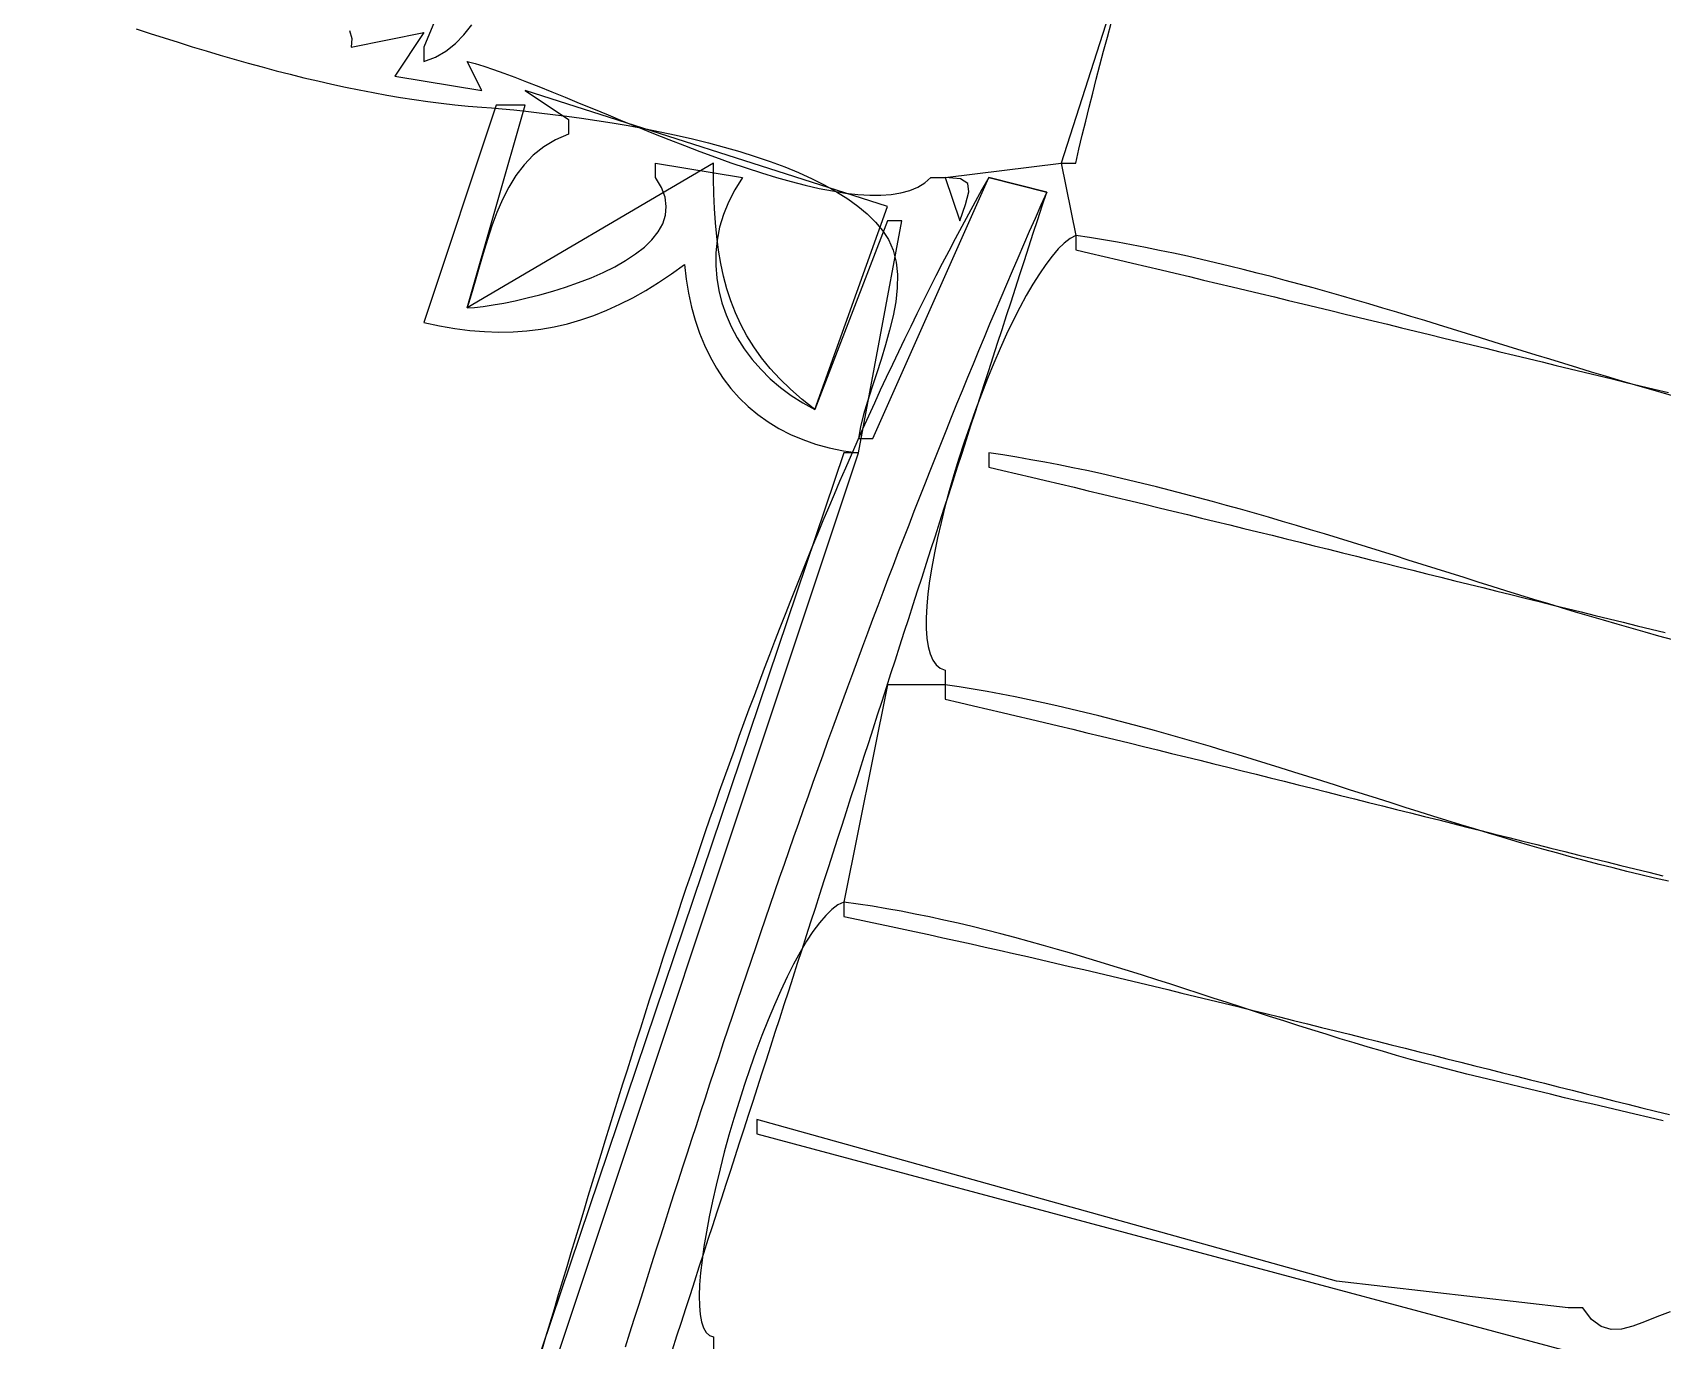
# Model space of a CAD drawing. Header units: metres. Extents: x 0 to 1224, y 0 to 792.
# Drawn here: x 392 to 504.5, y 331.8 to 422 of the extents above; entities that cross this region are included whole.
import ezdxf

# ---------------------------------------------------------------- set-up
doc = ezdxf.new("R2010")
doc.units = ezdxf.units.M

msp = doc.modelspace()

# ---------------------------------------------------------------- linework, layer by layer
for points in [[(481, 469), (463, 413), (464, 413), (464.2259, 413.9667), (464.4564, 414.9331), (464.6912, 415.899), (464.9303, 416.8644), (465.1736, 417.8295), (465.4211, 418.7941), (465.6726, 419.7583), (465.9281, 420.7221), (466.1875, 421.6854), (466.4507, 422.6484)], [(429, 445), (419, 421), (419, 420), (419.8016, 420.3048), (420.5278, 420.7208), (421.184, 421.2375), (421.7759, 421.8445), (422.3089, 422.5314)], [(399.1514, 422.2679), (400.1197, 421.9496), (401.0879, 421.6366), (402.0557, 421.3293), (403.0232, 421.0281), (403.99, 420.7335), (404.9562, 420.4457), (405.9216, 420.1654), (406.8859, 419.8928), (407.8492, 419.6284), (408.8112, 419.3726), (409.7719, 419.1258), (410.731, 418.8885), (411.6885, 418.661), (412.6441, 418.4439), (413.5979, 418.2374), (414.5496, 418.042), (415.4991, 417.8582), (416.4463, 417.6863), (417.391, 417.5267), (418.3332, 417.38), (419.2725, 417.2464), (420.209, 417.1265), (421.1425, 417.0206), (422.0729, 416.9291), (423, 416.8526), (423.6732, 416.7996), (424.4105, 416.7356), (425.207, 416.6602), (426.0577, 416.5727), (426.9574, 416.4727), (427.9011, 416.3596), (428.8838, 416.2329), (429.9004, 416.092), (430.946, 415.9365), (432.0155, 415.7657), (433.1038, 415.5792), (434.2059, 415.3764), (435.3168, 415.1568), (436.4314, 414.9199), (437.5448, 414.665), (438.6517, 414.3918), (439.7474, 414.0996), (440.8266, 413.788), (441.8843, 413.4563), (442.9156, 413.1041), (443.9153, 412.7309), (444.8785, 412.336), (445.8001, 411.919), (446.675, 411.4793), (447.4983, 411.0165), (448.2649, 410.5298), (448.9698, 410.019), (449.6078, 409.4833), (450.1741, 408.9223), (450.6634, 408.3354), (451.071, 407.7222)], [(413.8708, 422.1518), (414.042, 421.6016), (414, 421), (419, 422), (417, 419), (423, 418), (422, 420), (422.5447, 419.8597), (423.1499, 419.6787), (423.8119, 419.4602), (424.5269, 419.2071), (425.2914, 418.9227), (426.1017, 418.6101), (426.9541, 418.2724), (427.845, 417.9127), (428.7707, 417.5342), (429.7276, 417.14), (430.7121, 416.7332), (431.7204, 416.317), (432.7489, 415.8945), (433.794, 415.4688), (434.852, 415.0431), (435.9192, 414.6205), (436.9921, 414.204), (438.0669, 413.7969), (439.14, 413.4023), (440.2078, 413.0233), (441.2665, 412.663), (442.3126, 412.3245), (443.3423, 412.0111), (444.3521, 411.7258), (445.3383, 411.4717), (446.2972, 411.2521), (447.2252, 411.0699), (448.1185, 410.9284), (448.9737, 410.8306), (449.787, 410.7798), (450.5547, 410.7789), (451.2732, 410.8313), (451.9388, 410.9399), (452.548, 411.108), (453.097, 411.3386), (453.5822, 411.6349), (454, 412), (455, 412), (456, 409), (456.3911, 410.1474), (456.6179, 411.0015), (456.5491, 411.5817), (456.0535, 411.908), (455, 412), (463, 413), (464, 408), (463.6134, 407.7848), (463.2117, 407.4721), (462.7968, 407.0674), (462.3706, 406.5763), (461.935, 406.0043), (461.492, 405.357), (461.0436, 404.6398), (460.5916, 403.8583), (460.138, 403.0181), (459.6847, 402.1247), (459.2338, 401.1836), (458.787, 400.2004), (458.3464, 399.1806), (457.9139, 398.1298), (457.4914, 397.0534), (457.0809, 395.9571), (456.6842, 394.8464), (456.3035, 393.7268), (455.9405, 392.6038), (455.5972, 391.4831), (455.2756, 390.3701), (454.9776, 389.2703), (454.7051, 388.1894), (454.4601, 387.1328), (454.2445, 386.1061), (454.0603, 385.1148), (453.9093, 384.1645), (453.7936, 383.2608), (453.715, 382.4091), (453.6755, 381.6149), (453.6771, 380.8839), (453.7216, 380.2216), (453.8111, 379.6335), (453.9474, 379.1251), (454.1325, 378.702), (454.3683, 378.3698), (454.6568, 378.1339), (455, 378), (455, 377), (451, 377), (448, 362), (447.5913, 361.7965), (447.172, 361.4859), (446.7438, 361.0743), (446.3085, 360.5681), (445.8677, 359.9735), (445.423, 359.2969), (444.9763, 358.5446), (444.5291, 357.7228), (444.0833, 356.8379), (443.6404, 355.8962), (443.2022, 354.9039), (442.7703, 353.8674), (442.3466, 352.7929), (441.9325, 351.6868), (441.53, 350.5554), (441.1405, 349.4049), (440.766, 348.2416), (440.4079, 347.0719), (440.0681, 345.9021), (439.7482, 344.7384), (439.4499, 343.5871), (439.1749, 342.4546), (438.925, 341.3472), (438.7017, 340.2711), (438.5068, 339.2326), (438.3421, 338.2381), (438.2091, 337.2938), (438.1095, 336.406), (438.0452, 335.5811), (438.0177, 334.8254), (438.0288, 334.145), (438.0801, 333.5464), (438.1734, 333.0359), (438.3103, 332.6196), (438.4926, 332.3041), (438.7219, 332.0954), (439, 332), (439, 331)], [(426, 418), (429, 416), (429, 415), (428.0894, 414.6106), (427.2793, 414.1196), (426.5613, 413.5371), (425.9266, 412.8728), (425.3667, 412.1367), (424.8732, 411.3386), (424.4373, 410.4885), (424.0505, 409.5961), (423.7044, 408.6715), (423.3902, 407.7246), (423.0995, 406.7651), (422.8237, 405.803), (422.5542, 404.8482), (422.2825, 403.9105), (422, 403), (422.5087, 403.0368), (423.1062, 403.105), (423.7808, 403.2042), (424.5207, 403.3342), (425.3142, 403.4948), (426.1496, 403.6856), (427.0152, 403.9065), (427.8993, 404.1571), (428.7902, 404.4372), (429.6761, 404.7466), (430.5453, 405.0849), (431.3862, 405.4519), (432.187, 405.8474), (432.9359, 406.271), (433.6214, 406.7226), (434.2317, 407.2018), (434.755, 407.7084), (435.1796, 408.2422), (435.4939, 408.8028), (435.6861, 409.3901), (435.7446, 410.0037), (435.6575, 410.6434), (435.4132, 411.3089), (435, 412), (435, 413), (441, 412), (440.4669, 411.1611), (440.028, 410.3066), (439.6806, 409.44), (439.422, 408.5652), (439.2494, 407.6857), (439.1603, 406.8054), (439.1519, 405.9278), (439.2215, 405.0566), (439.3664, 404.1956), (439.584, 403.3485), (439.8714, 402.5189), (440.2262, 401.7105), (440.6454, 400.9271), (441.1265, 400.1723), (441.6668, 399.4498), (442.2636, 398.7633), (442.9141, 398.1164), (443.6157, 397.513), (444.3656, 396.9567), (445.1613, 396.4511), (446, 396), (451, 410), (426, 418)], [(424, 417), (419, 402), (420.0835, 401.7651), (421.1424, 401.5812), (422.1784, 401.4478), (423.1931, 401.3648), (424.1883, 401.332), (425.1655, 401.349), (426.1265, 401.4157), (427.0728, 401.5318), (428.0063, 401.697), (428.9286, 401.9112), (429.8413, 402.174), (430.7462, 402.4853), (431.6448, 402.8447), (432.5389, 403.2521), (433.4301, 403.7072), (434.3202, 404.2098), (435.2107, 404.7596), (436.1034, 405.3564), (437, 406), (437.1157, 404.989), (437.277, 404.009), (437.4836, 403.0613), (437.7357, 402.1473), (438.0334, 401.2681), (438.3765, 400.4251), (438.7652, 399.6195), (439.1994, 398.8528), (439.6792, 398.126), (440.2046, 397.4407), (440.7756, 396.7979), (441.3923, 396.1991), (442.0546, 395.6456), (442.7627, 395.1385), (443.5164, 394.6792), (444.3159, 394.2691), (445.1611, 393.9093), (446.0521, 393.6012), (446.9889, 393.3461), (447.9715, 393.1452), (449, 393), (452, 409), (451, 409), (446, 396), (445.117, 396.6898), (444.3102, 397.3896), (443.5762, 398.1007), (442.9117, 398.824), (442.3133, 399.5607), (441.7777, 400.3121), (441.3015, 401.0791), (440.8815, 401.863), (440.5142, 402.665), (440.1963, 403.486), (439.9245, 404.3274), (439.6955, 405.1901), (439.5058, 406.0754), (439.3521, 406.9844), (439.2312, 407.9183), (439.1396, 408.8781), (439.074, 409.865), (439.0311, 410.8802), (439.0075, 411.9248), (439, 413), (422, 403), (426, 417), (424, 417)], [(458, 412), (457.531, 411.1623), (457.0658, 410.3212), (456.6043, 409.4767), (456.1466, 408.6288), (455.6925, 407.7776), (455.2421, 406.9231), (454.7952, 406.0653), (454.3519, 405.2043), (453.9121, 404.3402), (453.4758, 403.473), (453.0429, 402.6027), (452.6134, 401.7294), (452.1872, 400.8532), (451.7643, 399.974), (451.3447, 399.0919), (450.9283, 398.207), (450.5152, 397.3193), (450.1051, 396.4289), (449.6982, 395.5358), (449.2943, 394.6401), (448.8935, 393.7417), (448.4956, 392.8408), (448.1007, 391.9374), (447.7087, 391.0315), (447.3195, 390.1233), (446.9332, 389.2126), (446.5497, 388.2996), (446.1689, 387.3844), (445.7908, 386.4669), (445.4154, 385.5472), (445.0426, 384.6254), (444.6724, 383.7015), (444.3047, 382.7755), (443.9396, 381.8476), (443.5769, 380.9177), (443.2166, 379.9859), (442.8588, 379.0522), (442.5032, 378.1167), (442.15, 377.1794), (441.799, 376.2404), (441.4503, 375.2998), (441.1037, 374.3574), (440.7593, 373.4136), (440.417, 372.4681), (440.0768, 371.5212), (439.7386, 370.5728), (439.4023, 369.623), (439.0681, 368.6719), (438.7357, 367.7195), (438.4052, 366.7657), (438.0765, 365.8108), (437.7496, 364.8547), (437.4244, 363.8975), (437.1009, 362.9392), (436.7791, 361.9798), (436.459, 361.0195), (436.1404, 360.0582), (435.8233, 359.0961), (435.5078, 358.133), (435.1937, 357.1692), (434.8811, 356.2046), (434.5698, 355.2393), (434.2599, 354.2734), (433.9512, 353.3068), (433.6439, 352.3396), (433.3378, 351.3719), (433.0328, 350.4038), (432.729, 349.4352), (432.4263, 348.4662), (432.1246, 347.4968), (431.824, 346.5272), (431.5244, 345.5573), (431.2257, 344.5872), (430.9279, 343.617), (430.631, 342.6466), (430.3349, 341.6761), (430.0396, 340.7057), (429.745, 339.7353), (429.4511, 338.7649), (429.1579, 337.7946), (428.8653, 336.8246), (428.5733, 335.8547), (428.2819, 334.885), (427.9909, 333.9157), (427.7004, 332.9467), (427.4103, 331.9782), (427.1206, 331.01)], [(451.0709, 407.7222), (451.4108, 406.9772), (451.6159, 406.166), (451.7014, 405.2983), (451.6827, 404.3836), (451.5752, 403.4318), (451.3942, 402.4525), (451.1553, 401.4554), (450.8737, 400.4502), (450.5648, 399.4465), (450.244, 398.4541), (449.9267, 397.4826), (449.6282, 396.5418), (449.364, 395.6413), (449.1495, 394.7907), (449, 394), (450, 394), (458, 412), (462, 411), (461.5981, 410.0908), (461.198, 409.1807), (460.7999, 408.2697), (460.4035, 407.3579), (460.0089, 406.4452), (459.6161, 405.5316), (459.2251, 404.6172), (458.8359, 403.7019), (458.4484, 402.7857), (458.0626, 401.8688), (457.6785, 400.951), (457.2962, 400.0324), (456.9155, 399.1129), (456.5365, 398.1927), (456.1591, 397.2717), (455.7833, 396.3499), (455.4092, 395.4273), (455.0367, 394.5039), (454.6657, 393.5797), (454.2964, 392.6549), (453.9286, 391.7292), (453.5623, 390.8028), (453.1975, 389.8757), (452.8343, 388.9478), (452.4725, 388.0193), (452.1123, 387.09), (451.7535, 386.16), (451.3961, 385.2293), (451.0402, 384.2979), (450.6856, 383.3659), (450.3325, 382.4332), (449.9808, 381.4998), (449.6304, 380.5657), (449.2814, 379.631), (448.9337, 378.6957), (448.5873, 377.7597), (448.2423, 376.8231), (447.8985, 375.8859), (447.556, 374.9481), (447.2148, 374.0096), (446.8748, 373.0706), (446.536, 372.131), (446.1985, 371.1908), (445.8621, 370.25), (445.5269, 369.3087), (445.1929, 368.3668), (444.8601, 367.4243), (444.5283, 366.4814), (444.1977, 365.5378), (443.8682, 364.5938), (443.5398, 363.6492), (443.2124, 362.7042), (442.8861, 361.7586), (442.5609, 360.8125), (442.2366, 359.8659), (441.9134, 358.9189), (441.5912, 357.9714), (441.2699, 357.0234), (440.9496, 356.075), (440.6303, 355.1261), (440.3119, 354.1768), (439.9944, 353.227), (439.6778, 352.2768), (439.3621, 351.3262), (439.0472, 350.3752), (438.7332, 349.4238), (438.4201, 348.472), (438.1077, 347.5198), (437.7962, 346.5672), (437.4854, 345.6143), (437.1755, 344.661), (436.8663, 343.7073), (436.5578, 342.7533), (436.2501, 341.7989), (435.943, 340.8442), (435.6367, 339.8892), (435.331, 338.9339), (435.0261, 337.9782), (434.7217, 337.0223), (434.418, 336.066), (434.1149, 335.1095), (433.8125, 334.1527), (433.5106, 333.1956), (433.2092, 332.2383), (432.9085, 331.2807)], [(436.1614, 331.1042), (436.4719, 332.0567), (436.7821, 333.0092), (437.0922, 333.9617), (437.4022, 334.9143), (437.7121, 335.8668), (438.0218, 336.8194), (438.3313, 337.7721), (438.6408, 338.7247), (438.9501, 339.6773), (439.2592, 340.63), (439.5683, 341.5827), (439.8772, 342.5353), (440.1861, 343.488), (440.4948, 344.4407), (440.8034, 345.3934), (441.1119, 346.346), (441.4202, 347.2987), (441.7285, 348.2513), (442.0367, 349.204), (442.3448, 350.1566), (442.6528, 351.1093), (442.9607, 352.0619), (443.2685, 353.0145), (443.5763, 353.967), (443.8839, 354.9196), (444.1915, 355.8721), (444.499, 356.8246), (444.8064, 357.777), (445.1138, 358.7295), (445.4211, 359.6819), (445.7283, 360.6342), (446.0355, 361.5866), (446.3426, 362.5388), (446.6497, 363.4911), (446.9567, 364.4433), (447.2637, 365.3954), (447.5706, 366.3475), (447.8775, 367.2996), (448.1843, 368.2516), (448.4911, 369.2035), (448.7979, 370.1554), (449.1046, 371.1072), (449.4113, 372.059), (449.718, 373.0107), (450.0247, 373.9623), (450.3314, 374.9138), (450.638, 375.8653), (450.9446, 376.8167), (451.2512, 377.7681), (451.5578, 378.7193), (451.8644, 379.6705), (452.171, 380.6216), (452.4776, 381.5726), (452.7842, 382.5235), (453.0909, 383.4744), (453.3975, 384.4251), (453.7041, 385.3758), (454.0108, 386.3263), (454.3175, 387.2768), (454.6242, 388.2271), (454.9309, 389.1774), (455.2377, 390.1275), (455.5445, 391.0776), (455.8513, 392.0275), (456.1582, 392.9773), (456.4651, 393.9271), (456.7721, 394.8767), (457.0791, 395.8261), (457.3861, 396.7755), (457.6932, 397.7247), (458.0004, 398.6738), (458.3076, 399.6228), (458.6149, 400.5717), (458.9222, 401.5204), (459.2296, 402.469), (459.5371, 403.4174), (459.8447, 404.3658), (460.1523, 405.3139), (460.4601, 406.262), (460.7679, 407.2099), (461.0757, 408.1576), (461.3837, 409.1052), (461.6918, 410.0527), (462, 411), (458, 412)], [(464, 408), (464, 407), (464.984, 406.7719), (465.9675, 406.5431), (466.9503, 406.3136), (467.9325, 406.0836), (468.9141, 405.8529), (469.895, 405.6217), (470.8754, 405.39), (471.8552, 405.1577), (472.8344, 404.925), (473.8131, 404.6918), (474.7912, 404.4582), (475.7688, 404.2242), (476.7459, 403.9898), (477.7225, 403.7551), (478.6986, 403.5201), (479.6742, 403.2848), (480.6493, 403.0492), (481.624, 402.8135), (482.5982, 402.5775), (483.572, 402.3414), (484.5453, 402.1051), (485.5183, 401.8687), (486.4908, 401.6323), (487.463, 401.3958), (488.4348, 401.1593), (489.4062, 400.9228), (490.3773, 400.6863), (491.348, 400.4499), (492.3184, 400.2136), (493.2885, 399.9774), (494.2583, 399.7414), (495.2278, 399.5055), (496.197, 399.2699), (497.166, 399.0345), (498.1347, 398.7994), (499.1031, 398.5645), (500.0713, 398.33), (501.0393, 398.0959), (502.0071, 397.8621), (502.9747, 397.6287), (503.9421, 397.3958), (504.9093, 397.1633)], [(505.3604, 396.8856), (504.4037, 397.1585), (503.4465, 397.4353), (502.4891, 397.7156), (501.5312, 397.9992), (500.5731, 398.2857), (499.6146, 398.5748), (498.6557, 398.8661), (497.6966, 399.1593), (496.7371, 399.454), (495.7774, 399.75), (494.8174, 400.0469), (493.857, 400.3443), (492.8965, 400.6419), (491.9356, 400.9394), (490.9745, 401.2364), (490.0132, 401.5327), (489.0517, 401.8278), (488.0899, 402.1214), (487.1279, 402.4133), (486.1657, 402.703), (485.2033, 402.9902), (484.2407, 403.2746), (483.2779, 403.5558), (482.315, 403.8335), (481.3519, 404.1075), (480.3887, 404.3772), (479.4253, 404.6425), (478.4618, 404.9029), (477.4982, 405.1582), (476.5345, 405.4079), (475.5706, 405.6518), (474.6067, 405.8895), (473.6427, 406.1207), (472.6786, 406.345), (471.7144, 406.5622), (470.7502, 406.7718), (469.786, 406.9735), (468.8217, 407.1671), (467.8574, 407.3521), (466.893, 407.5282), (465.9287, 407.6951), (464.9643, 407.8525), (464, 408)], [(425, 321), (449, 393), (448, 393), (392, 227)], [(458, 393), (458, 392), (458.9829, 391.772), (459.9651, 391.5432), (460.9468, 391.3135), (461.9279, 391.083), (462.9085, 390.8517), (463.8884, 390.6197), (464.8678, 390.3869), (465.8467, 390.1534), (466.825, 389.9192), (467.8028, 389.6844), (468.7801, 389.4489), (469.7569, 389.2129), (470.7333, 388.9764), (471.7091, 388.7393), (472.6845, 388.5017), (473.6594, 388.2637), (474.6339, 388.0253), (475.6079, 387.7864), (476.5816, 387.5472), (477.5548, 387.3077), (478.5277, 387.0679), (479.5001, 386.8278), (480.4722, 386.5874), (481.4439, 386.3469), (482.4153, 386.1062), (483.3864, 385.8653), (484.3571, 385.6243), (485.3275, 385.3833), (486.2976, 385.1422), (487.2674, 384.9011), (488.2369, 384.66), (489.2062, 384.4189), (490.1752, 384.1779), (491.1439, 383.937), (492.1125, 383.6963), (493.0808, 383.4557), (494.0489, 383.2153), (495.0168, 382.9752), (495.9845, 382.7353), (496.952, 382.4957), (497.9193, 382.2564), (498.8866, 382.0175), (499.8536, 381.779), (500.8206, 381.5408), (501.7874, 381.3032), (502.7541, 381.066), (503.7207, 380.8293), (504.6872, 380.5932)], [(505.2184, 380.0969), (504.2608, 380.3569), (503.3027, 380.6221), (502.3442, 380.892), (501.3852, 381.1664), (500.4259, 381.4449), (499.4662, 381.7273), (498.5062, 382.0132), (497.5458, 382.3023), (496.585, 382.5942), (495.6239, 382.8887), (494.6625, 383.1855), (493.7007, 383.4842), (492.7387, 383.7845), (491.7763, 384.0861), (490.8137, 384.3887), (489.8508, 384.692), (488.8877, 384.9956), (487.9243, 385.2992), (486.9607, 385.6026), (485.9968, 385.9053), (485.0328, 386.2072), (484.0685, 386.5078), (483.1041, 386.8068), (482.1395, 387.104), (481.1747, 387.399), (480.2098, 387.6915), (479.2447, 387.9811), (478.2795, 388.2677), (477.3141, 388.5508), (476.3487, 388.8301), (475.3832, 389.1053), (474.4175, 389.3761), (473.4518, 389.6422), (472.4861, 389.9033), (471.5203, 390.159), (470.5544, 390.4091), (469.5886, 390.6532), (468.6227, 390.8909), (467.6568, 391.1221), (466.6909, 391.3463), (465.725, 391.5633), (464.7591, 391.7727), (463.7933, 391.9742), (462.8276, 392.1675), (461.8619, 392.3523), (460.8963, 392.5282), (459.9307, 392.695), (458.9653, 392.8524), (458, 393)], [(455, 377), (455, 376), (455.9796, 375.7727), (456.9588, 375.5445), (457.9375, 375.3153), (458.9157, 375.0851), (459.8935, 374.854), (460.8708, 374.6221), (461.8476, 374.3893), (462.824, 374.1557), (463.7999, 373.9213), (464.7754, 373.6861), (465.7505, 373.4503), (466.7253, 373.2138), (467.6996, 372.9766), (468.6735, 372.7388), (469.6471, 372.5004), (470.6203, 372.2615), (471.5931, 372.0221), (472.5657, 371.7822), (473.5378, 371.5419), (474.5097, 371.3011), (475.4813, 371.06), (476.4525, 370.8185), (477.4235, 370.5767), (478.3942, 370.3347), (479.3646, 370.0924), (480.3348, 369.8498), (481.3047, 369.6071), (482.2743, 369.3643), (483.2438, 369.1214), (484.213, 368.8783), (485.182, 368.6352), (486.1509, 368.3922), (487.1195, 368.1491), (488.088, 367.9061), (489.0563, 367.6632), (490.0244, 367.4204), (490.9924, 367.1777), (491.9602, 366.9353), (492.928, 366.6931), (493.8956, 366.4511), (494.8631, 366.2094), (495.8305, 365.9681), (496.7978, 365.7271), (497.7651, 365.4864), (498.7323, 365.2463), (499.6994, 365.0065), (500.6665, 364.7673), (501.6336, 364.5286), (502.6006, 364.2904), (503.5677, 364.0528), (504.5347, 363.8159)], [(504.9263, 363.4299), (503.9626, 363.6565), (503, 363.8842), (502.0461, 364.114), (501.092, 364.3512), (500.1375, 364.5954), (499.1827, 364.8461), (498.2276, 365.103), (497.2721, 365.3657), (496.3164, 365.6339), (495.3603, 365.9071), (494.404, 366.1851), (493.4473, 366.4673), (492.4904, 366.7536), (491.5331, 367.0433), (490.5756, 367.3363), (489.6178, 367.6321), (488.6598, 367.9304), (487.7015, 368.2307), (486.7429, 368.5327), (485.7841, 368.8361), (484.825, 369.1404), (483.8657, 369.4453), (482.9061, 369.7503), (481.9463, 370.0552), (480.9863, 370.3596), (480.0261, 370.663), (479.0657, 370.9651), (478.105, 371.2656), (477.1441, 371.564), (476.1831, 371.86), (475.2218, 372.1532), (474.2604, 372.4432), (473.2987, 372.7296), (472.3369, 373.0122), (471.375, 373.2904), (470.4128, 373.564), (469.4505, 373.8325), (468.488, 374.0956), (467.5254, 374.3529), (466.5626, 374.604), (465.5997, 374.8486), (464.6367, 375.0863), (463.6735, 375.3167), (462.7102, 375.5394), (461.7468, 375.754), (460.7833, 375.9603), (459.8196, 376.1577), (458.8559, 376.346), (457.892, 376.5248), (456.9281, 376.6936), (455.9641, 376.8521), (455, 377)], [(448, 362), (448, 361), (448.9784, 360.7965), (449.9561, 360.5914), (450.9332, 360.3845), (451.9097, 360.176), (452.8856, 359.9659), (453.8608, 359.7543), (454.8355, 359.5411), (455.8096, 359.3264), (456.7831, 359.1103), (457.7561, 358.8928), (458.7285, 358.6739), (459.7003, 358.4536), (460.6717, 358.2321), (461.6425, 358.0093), (462.6128, 357.7853), (463.5827, 357.5602), (464.552, 357.3339), (465.5209, 357.1065), (466.4894, 356.8781), (467.4574, 356.6487), (468.425, 356.4182), (469.3921, 356.1869), (470.3589, 355.9546), (471.3252, 355.7216), (472.2912, 355.4876), (473.2568, 355.253), (474.222, 355.0175), (475.1869, 354.7814), (476.1515, 354.5447), (477.1157, 354.3073), (478.0796, 354.0693), (479.0432, 353.8308), (480.0066, 353.5918), (480.9696, 353.3524), (481.9324, 353.1125), (482.8949, 352.8723), (483.8572, 352.6317), (484.8193, 352.3908), (485.7811, 352.1496), (486.7427, 351.9083), (487.7042, 351.6667), (488.6654, 351.425), (489.6265, 351.1833), (490.5874, 350.9414), (491.5482, 350.6995), (492.5088, 350.4577), (493.4693, 350.2159), (494.4297, 349.9742), (495.39, 349.7327), (496.3502, 349.4913), (497.3103, 349.2501), (498.2704, 349.0092), (499.2304, 348.7686), (500.1904, 348.5283), (501.1503, 348.2884), (502.1102, 348.049), (503.0701, 347.8099), (504.03, 347.5714), (504.9899, 347.3334)], [(504.5534, 346.9047), (503.5793, 347.1302), (502.606, 347.3566), (501.6336, 347.5838), (500.6621, 347.8119), (499.6915, 348.0407), (498.7218, 348.2702), (497.7531, 348.5005), (496.7854, 348.7314), (495.8186, 348.963), (494.8529, 349.1952), (493.8881, 349.428), (492.9243, 349.6613), (491.9616, 349.8952), (491, 350.1296), (490.029, 350.371), (489.0579, 350.6212), (488.0866, 350.8795), (487.1152, 351.1454), (486.1437, 351.4185), (485.1719, 351.6981), (484.2, 351.9837), (483.2279, 352.2748), (482.2556, 352.571), (481.2831, 352.8716), (480.3103, 353.1762), (479.3373, 353.4841), (478.3641, 353.795), (477.3906, 354.1082), (476.4167, 354.4233), (475.4426, 354.7397), (474.4682, 355.0568), (473.4935, 355.3743), (472.5185, 355.6915), (471.5431, 356.0078), (470.5673, 356.3229), (469.5912, 356.6362), (468.6147, 356.9471), (467.6379, 357.2551), (466.6606, 357.5596), (465.6829, 357.8603), (464.7048, 358.1565), (463.7262, 358.4477), (462.7472, 358.7334), (461.7678, 359.013), (460.7878, 359.2861), (459.8074, 359.5521), (458.8265, 359.8105), (457.845, 360.0607), (456.8631, 360.3023), (455.8806, 360.5347), (454.8975, 360.7574), (453.9139, 360.9698), (452.9298, 361.1715), (451.945, 361.3619), (450.9597, 361.5404), (449.9737, 361.7066), (448.9872, 361.86), (448, 362)], [(442, 347), (442, 346), (498, 331), (498, 327), (499, 327), (499, 330), (523, 326)], [(505.0363, 333.7217), (504.125, 333.3783), (503.2635, 333.0276), (502.4494, 332.7271), (501.6801, 332.5347), (500.953, 332.508), (500.2657, 332.7049), (499.6155, 333.1829), (499, 334), (498, 334), (482, 335.8488), (442, 347)]]:
    msp.add_lwpolyline(points)

doc.saveas('drawing.dxf')
